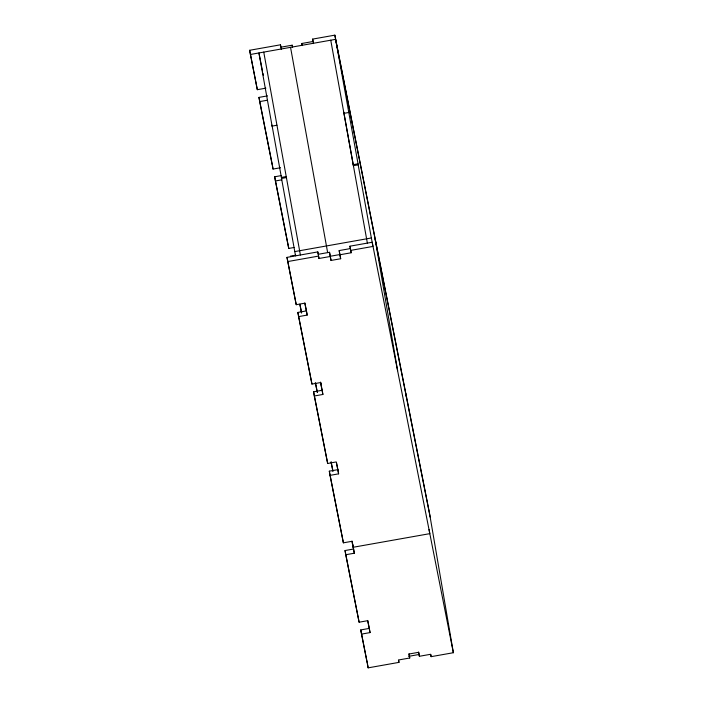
<?xml version="1.0" encoding="UTF-8"?>
<svg xmlns="http://www.w3.org/2000/svg" width="703" height="703" viewBox="0 0 703 703"><rect width="100%" height="100%" fill="white"/><g stroke="black" fill="none" stroke-linecap="round" stroke-linejoin="round"><path stroke-width="1.05" d="M265.901 88.165L257.324 89.685L249.635 50.282L280.453 44.807L280.928 47.189L292.184 45.194L292.571 47.154M313.441 43.577L312.615 39.104L334.856 35.15L429.445 512.874L453.365 652.718L431.115 656.664L430.649 654.282L419.392 656.286L418.61 652.314L408.961 654.027L409.744 657.999L398.487 659.994L398.961 662.375L368.144 667.85L360.744 629.923L369.321 628.394L370.042 632.595L361.465 634.115M302.193 45.581L301.833 43.481L313.09 41.486L312.615 39.104M250.356 54.483L335.577 39.342L430.166 517.065M280.55 167.727L273.045 169.063L259.688 101.592L258.968 97.392L267.544 95.872M259.688 101.592L267.184 100.257M262.518 71.091L258.932 52.953L272.105 126.101L276.929 125.248M343.925 113.35L348.75 112.489L348.618 111.452M294.118 247.482L288.757 248.431L275.4 180.97L274.68 176.769L281.112 175.627M281.534 178.448L281.402 177.411L286.226 176.558L286.358 177.595L281.534 178.448L295.559 255.857M358.047 163.799L358.179 164.836L353.354 165.697L353.222 164.66L358.047 163.799L334.856 35.15M275.4 180.97L281.833 179.827M294.715 251.595L371.351 237.983L453.365 652.718M290.401 256.147L295.761 255.198M307.176 315.093L306.455 310.893L297.879 312.422L298.599 316.614L307.176 315.093L304.812 303.186L296.235 304.707L286.982 257.377L317.8 251.902L318.266 254.284L329.522 252.289L331.025 260.453L340.674 258.739L339.171 250.576L350.428 248.572L349.953 246.191L372.195 242.245L372.915 246.437L350.674 250.391L351.149 252.772L339.892 254.767L339.171 250.576M287.694 261.569L318.512 256.103L318.986 258.484L330.243 256.481L331.025 260.453M330.313 256.252L339.962 254.539M298.599 316.614L311.956 384.084L320.533 382.564L322.888 394.462L314.311 395.991L313.6 391.791L322.167 390.27L322.888 394.462M314.311 395.991L327.668 463.462L336.245 461.933L338.609 473.84L330.032 475.369L329.312 471.168L337.888 469.648L338.609 473.84M330.032 475.369L343.389 542.83L351.966 541.31L354.321 553.217L345.744 554.737L345.032 550.546L353.6 549.025L354.321 553.217M345.744 554.737L359.11 622.208L367.678 620.687L370.042 632.595M408.654 656.33L419.014 654.493M367.37 243.097L330.753 40.203M301.833 43.481L302.22 45.44M339.892 254.767L340.674 258.739M327.651 252.623L290.55 47.338M300.383 254.996L263.757 52.101M262.948 73.226L263.37 75.362M304.882 302.958L306.455 310.893M320.603 382.335L322.167 390.27M336.509 462.697L337.888 469.648M352.036 541.082L353.6 549.025M367.748 620.459L369.321 628.394M249.635 50.282L257.324 89.685M258.968 97.392L272.325 164.862M274.68 176.769L288.757 248.431M299.944 304.337L301.64 312.905M315.656 383.715L317.352 392.283M331.166 462.02L332.862 470.588M299.812 304.25L301.508 312.817M315.313 382.555L317.229 392.195M331.034 461.933L332.941 471.564M286.982 257.377L296.235 304.707M297.879 312.422L311.956 384.084M313.6 391.791L327.668 463.462M329.312 471.168L343.389 542.83M345.032 550.546L359.11 622.208M360.744 629.923L367.221 662.604M358.179 164.836L371.351 237.983M343.793 112.313L353.222 164.66M281.402 177.411L271.973 125.064L272.105 126.101M405.877 393.812L406.589 398.003M429.067 529.456L429.788 533.656L353.143 547.268L352.423 543.067M375.156 239.257L397.634 370.709M430.763 654.572L431.115 656.664M349.953 246.191L351.149 252.772M418.672 652.085L419.392 656.286M409.023 653.799L409.744 657.999M329.522 252.289L330.243 256.481M398.601 660.275L398.961 662.375M292.184 45.194L292.545 47.294M317.8 251.902L318.986 258.484M280.453 44.807L281.288 49.289M320.621 382.16L320.99 384.321M367.423 663.658L368.144 667.85M272.509 165.917L273.045 169.063"/></g></svg>
